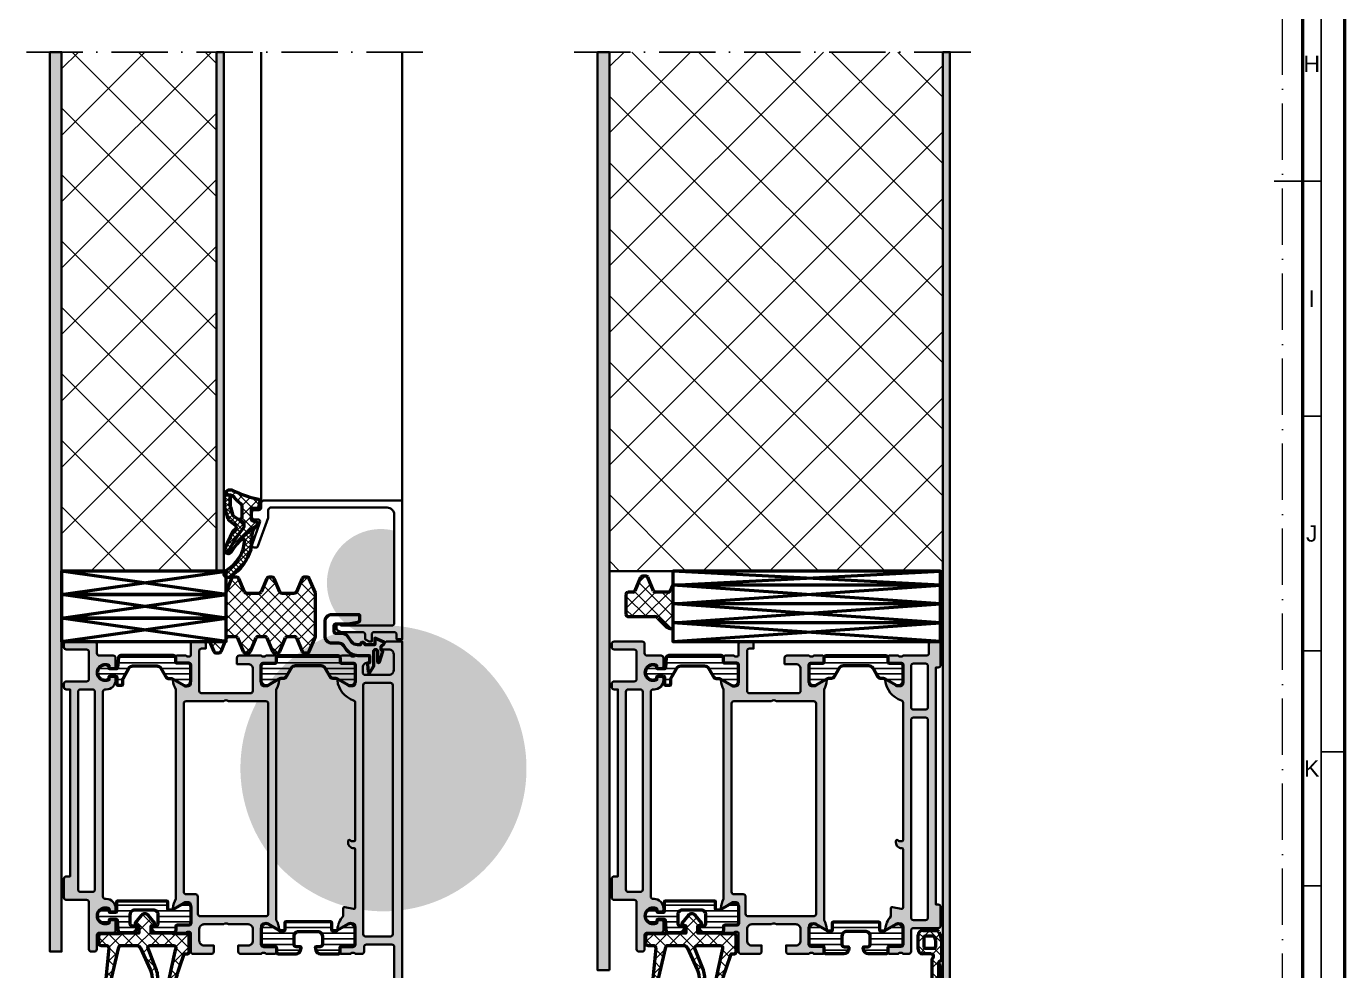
# Model space of a CAD drawing. Header units: millimetres. Extents: x -1229 to 0, y -242 to 851.
# Drawn here: x -280.6 to 0, y 252.4 to 453.5 of the extents above; entities that cross this region are included whole.
import ezdxf
from ezdxf.enums import TextEntityAlignment as Align

# ---------------------------------------------------------------- set-up
doc = ezdxf.new("R2010")
doc.units = ezdxf.units.MM
doc.linetypes.add('ACAD_ISO10W100', pattern=[18, 12, -3, 0, -3])
for name, color, linetype, lineweight in [('S03_AL_Contorno', 255, 'Continuous', 35), ('S04_AL_Trattaggio', 253, 'Continuous', 25), ('S05_EPDM_Contorno', 31, 'Continuous', 50), ('S06_EPDM_Tratteggio', 43, 'Continuous', 25), ('S07_Listello_Contorno', 91, 'Continuous', 50), ('S08_Listello_Tratteggio', 103, 'Continuous', 25), ('S13_Accessori_Contorno', 32, 'Continuous', 50), ('S18_Linea di mezzeria', 10, 'ACAD_ISO10W100', 25), ('S26_Blocchi', 7, 'Continuous', 25)]:
    doc.layers.add(name, color=color, linetype=linetype, lineweight=lineweight)
doc.layers.add('S22_Punto di inserimento', color=91, linetype='Continuous', lineweight=50, plot=False)
doc.styles.get("Standard").update_dxf_attribs({"font": 'arial.ttf'})
pattern_1 = [(90, (0, 0), (-1.2, 7e-17), [])]

# ---------------------------------------------------------------- blocks, each defined once
blk = doc.blocks.new('483320_s')
at = {"layer": 'S04_AL_Trattaggio'}
h = blk.add_hatch(color=256, dxfattribs=at)
h.dxf.hatch_style = 1
h.paths.add_polyline_path([(3.9, -1.7, 0.414214), (3.4, -2.2, 10.812294), (2, -13.28), (2, -8.4, 0.414214), (1.5, -7.9, 0.977617), (23.59, -1.7)])
at = {"layer": 'S03_AL_Contorno'}
blk.add_lwpolyline([(3.9, -1.7, 0.414214), (3.4, -2.2), (3.4, -13), (3.5, -13, -0.414214), (3.7, -13.2), (3.7, -13.5, -0.414214), (3.2, -14), (2.82, -14, -0.282029), (2.37, -13.73), (2.05, -13.11, -0.118358), (2, -12.88), (2, -8.4, 0.414214), (1.5, -7.9), (0.58, -7.9, -0.282029), (0.4, -7.79), (0.02, -7.04, -0.118358), (0, -6.95), (0, -6.5), (1.5, -6.5, 0.414214), (2, -6), (2, -1.7, 0.414214), (1.5, -1.2), (0.5, -1.2), (0.5, 0), (30, 0), (30, -29.5, -0.414214), (29.5, -30), (28.5, -30, 0.414214), (28, -30.5), (28, -31.5, -0.414214), (27.5, -32), (26.5, -32, -0.414214), (26, -31.5), (26, -30.74, 0.520567), (25.33, -30.27), (20.67, -31.97, -0.520567), (20, -31.5), (20, -31.18, -0.315299), (20.33, -30.71), (26.32, -28.53, -0.087489), (26.49, -28.5), (28, -28.5, 0.414214), (28.5, -28), (28.5, -3.2, 0.414214), (27, -1.7)], format="xyb", close=True, dxfattribs=at)
blk = doc.blocks.new('483030_s')
at = {"layer": 'S04_AL_Trattaggio'}
h = blk.add_hatch(color=256, dxfattribs=at)
h.dxf.hatch_style = 1
h.paths.add_polyline_path([(-50, 1.3), (-10.2, 1.3), (-10.2, 0.5, 0.414214), (-9.7, 0), (-9, 0, 0.414214), (-8.5, 0.5), (-8.5, 4.8, -0.414214), (-8, 5.3), (-2.2, 5.3, -0.414214), (-1.7, 4.8), (-1.7, 0.5, 0.414214), (-1.2, 0), (-0.5, 0, 0.414214), (0, 0.5), (0, 6.5, 0.414214), (-0.5, 7), (-2.5, 7, -0.414214), (-3, 7.5), (-3, 10.5, 0.414214), (-3.5, 11), (-5.41, 11, 0.388879), (-5.61, 10.82), (-5.68, 10.03, 0.440011), (-5.38, 9.7), (-5.04, 9.7, -1.732051), (-8.16, 9.7), (-7.82, 9.7, 0.440011), (-7.53, 10.03), (-7.59, 10.82, 0.388879), (-7.79, 11), (-8.2, 11, 0.414214), (-10.2, 9), (-10.2, 8.8, -0.414214), (-10.7, 8.3), (-54.3, 8.3, -0.414214), (-54.8, 8.8), (-54.8, 9, 0.414214), (-56.8, 11), (-57.21, 11, 0.388879), (-57.41, 10.82), (-57.47, 10.03, 0.440011), (-57.18, 9.7), (-56.84, 9.7, -1.732051), (-59.96, 9.7), (-59.62, 9.7, 0.440011), (-59.33, 10.03), (-59.39, 10.82, 0.388879), (-59.59, 11), (-61.5, 11, 0.414214), (-62, 10.5), (-62, 7.5, -0.414214), (-62.5, 7), (-65.5, 7, 0.414214), (-66, 6.5), (-66, 5.8, 0.414214), (-65.5, 5.3), (-55.5, 5.3, -0.414214), (-55, 4.8), (-55, 0.5, 0.414214), (-54.5, 0), (-50.5, 0, 0.414214), (-50, 0.5)])
h.paths.add_polyline_path([(-52.8, 3, -0.414214), (-53.3, 3.5), (-53.3, 6.1, -0.414214), (-52.8, 6.6), (-10.7, 6.6, -0.414214), (-10.2, 6.1), (-10.2, 3.5, -0.414214), (-10.7, 3)], flags=16)
at = {"layer": 'S03_AL_Contorno'}
for points in [[(-5.04, 9.7), (-5.38, 9.7, -0.440011), (-5.68, 10.03), (-5.61, 10.82, -0.388879), (-5.41, 11), (-3.5, 11, -0.414214), (-3, 10.5), (-3, 7.5, 0.414214), (-2.5, 7), (-0.5, 7, -0.414214), (0, 6.5), (0, 0.5, -0.414214), (-0.5, 0), (-1.2, 0, -0.414214), (-1.7, 0.5), (-1.7, 4.8, 0.414214), (-2.2, 5.3), (-8, 5.3, 0.414214), (-8.5, 4.8), (-8.5, 0.5, -0.414214), (-9, 0), (-9.7, 0, -0.414214), (-10.2, 0.5), (-10.2, 1.3), (-50, 1.3), (-50, 0.5, -0.414214), (-50.5, 0), (-54.5, 0, -0.414214), (-55, 0.5), (-55, 4.8, 0.414214), (-55.5, 5.3), (-65.5, 5.3, -0.414214), (-66, 5.8), (-66, 6.5, -0.414214), (-65.5, 7), (-62.5, 7, 0.414214), (-62, 7.5), (-62, 10.5, -0.414214), (-61.5, 11), (-59.59, 11, -0.388879), (-59.39, 10.82), (-59.33, 10.03, -0.440011), (-59.62, 9.7), (-59.96, 9.7, 1.732051), (-56.84, 9.7), (-57.18, 9.7, -0.440011), (-57.47, 10.03), (-57.41, 10.82, -0.388879), (-57.21, 11), (-56.8, 11, -0.414214), (-54.8, 9), (-54.8, 8.8, 0.414214), (-54.3, 8.3), (-10.7, 8.3, 0.414214), (-10.2, 8.8), (-10.2, 9, -0.414214), (-8.2, 11), (-7.79, 11, -0.388879), (-7.59, 10.82), (-7.53, 10.03, -0.440011), (-7.82, 9.7), (-8.16, 9.7, 1.732051)], [(-10.7, 3, 0.414214), (-10.2, 3.5), (-10.2, 6.1, 0.414214), (-10.7, 6.6), (-52.8, 6.6, 0.414214), (-53.3, 6.1), (-53.3, 3.5, 0.414214), (-52.8, 3)]]:
    blk.add_lwpolyline(points, format="xyb", close=True, dxfattribs=at)
blk = doc.blocks.new('446260_s')
at = {"layer": 'S04_AL_Trattaggio'}
h = blk.add_hatch(color=256, dxfattribs=at)
h.dxf.hatch_style = 1
h.paths.add_polyline_path([(63.5, 7.5, -0.317837), (63.3, 7.78), (63.3, 8.22, -0.317837), (63.5, 8.5), (63.5, 10.4, 0.414214), (63.2, 10.7), (62.21, 10.7, 0.414214), (61.91, 10.4), (61.91, 7.7, -0.414214), (61.71, 7.5), (57.5, 7.5, -0.414214), (57, 8), (57, 8.7), (58.38, 11.09, 0.608778), (58.25, 11.3, 0.10304), (56.3, 10.7), (7.2, 10.7, 0.10304), (5.25, 11.3, 0.608778), (5.12, 11.09), (6.5, 8.7), (6.5, 8, -0.414214), (6, 7.5), (1.79, 7.5, -0.414214), (1.59, 7.7), (1.59, 10.4, 0.414214), (1.29, 10.7), (0.3, 10.7, 0.414214), (0, 10.4), (0, 8.5, -0.317837), (0.2, 8.22), (0.2, 7.78, -0.317837), (0, 7.5), (0, 3.1, 0.414214), (0.5, 2.6), (1.8, 2.6), (1.8, 4.7, -0.414214), (2.8, 5.7), (5.3, 5.7, -0.414214), (6.3, 4.7), (6.3, 0.5, -0.4), (6.3, -0.5), (6.3, -4.7, -0.414214), (5.3, -5.7), (2.8, -5.7, -0.414214), (1.8, -4.7), (1.8, -2.6), (0.5, -2.6, 0.414214), (0, -3.1), (0, -7, 0.414214), (0.5, -7.5), (4.5, -7.5, -0.317837), (4.7, -7.78), (4.7, -8.22, -0.317837), (4.5, -8.5), (4.5, -10.4, 0.414214), (4.8, -10.7), (5.79, -10.7, 0.414214), (6.09, -10.4), (6.09, -7.7, -0.414214), (6.29, -7.5), (10.5, -7.5, -0.414214), (11, -8), (11, -8.7), (9.62, -11.09, 0.608778), (9.75, -11.3, 0.10304), (11.7, -10.7), (56.3, -10.7, 0.10304), (58.25, -11.3, 0.608778), (58.38, -11.09), (57, -8.7), (57, -8, -0.414214), (57.5, -7.5), (61.71, -7.5, -0.414214), (61.91, -7.7), (61.91, -10.4, 0.414214), (62.21, -10.7), (63.2, -10.7, 0.414214), (63.5, -10.4), (63.5, -8.5, -0.317837), (63.3, -8.22), (63.3, -7.78, -0.317837), (63.5, -7.5), (66, -7.5, 0.414214), (66.5, -7), (66.5, -4.8, 0.414214), (66, -4.3), (65, -4.3), (65, -5.2, -0.414214), (64.5, -5.7), (56, -5.7, -0.414214), (55.5, -5.2), (55.5, 5.2, -0.414214), (56, 5.7), (60.7, 5.7, -0.414214), (61.7, 4.7), (61.7, 2.3), (63, 2.3, 0.414214), (63.5, 2.8)])
h.paths.add_polyline_path([(8, 8.5, -0.414214), (8.5, 9), (53.3, 9, -0.414214), (53.8, 8.5), (53.8, 0.5, -0.4), (53.8, -0.5), (53.8, -8.5, -0.414214), (53.3, -9), (13.2, -9, -0.414214), (12.7, -8.5), (12.7, -6.5, 0.414214), (12.2, -6), (8.5, -6, -0.414214), (8, -5.5)], flags=16)
at = {"layer": 'S03_AL_Contorno'}
for points in [[(11.7, -10.7, -0.10304), (9.75, -11.3, -0.608778), (9.62, -11.09), (11, -8.7), (11, -8, 0.414214), (10.5, -7.5), (6.29, -7.5, 0.414214), (6.09, -7.7), (6.09, -10.4, -0.414214), (5.79, -10.7), (4.8, -10.7, -0.414214), (4.5, -10.4), (4.5, -8.5, 0.317837), (4.7, -8.22), (4.7, -7.78, 0.317837), (4.5, -7.5), (0.5, -7.5, -0.414214), (0, -7), (0, -3.1, -0.414214), (0.5, -2.6), (1.8, -2.6), (1.8, -4.7, 0.414214), (2.8, -5.7), (5.3, -5.7, 0.414214), (6.3, -4.7), (6.3, -0.5, 0.4), (6.3, 0.5), (6.3, 4.7, 0.414214), (5.3, 5.7), (2.8, 5.7, 0.414214), (1.8, 4.7), (1.8, 2.6), (0.5, 2.6, -0.414214), (0, 3.1), (0, 7.5, 0.317837), (0.2, 7.78), (0.2, 8.22, 0.317837), (0, 8.5), (0, 10.4, -0.414214), (0.3, 10.7), (1.29, 10.7, -0.414214), (1.59, 10.4), (1.59, 7.7, 0.414214), (1.79, 7.5), (6, 7.5, 0.414214), (6.5, 8), (6.5, 8.7), (5.12, 11.09, -0.608778), (5.25, 11.3, -0.10304), (7.2, 10.7), (56.3, 10.7, -0.10304), (58.25, 11.3, -0.608778), (58.38, 11.09), (57, 8.7), (57, 8, 0.414214), (57.5, 7.5), (61.71, 7.5, 0.414214), (61.91, 7.7), (61.91, 10.4, -0.414214), (62.21, 10.7), (63.2, 10.7, -0.414214), (63.5, 10.4), (63.5, 8.5, 0.317837), (63.3, 8.22), (63.3, 7.78, 0.317837), (63.5, 7.5), (63.5, 2.8, -0.414214), (63, 2.3), (61.7, 2.3), (61.7, 4.7, 0.414214), (60.7, 5.7), (56, 5.7, 0.414214), (55.5, 5.2), (55.5, -5.2, 0.414214), (56, -5.7), (64.5, -5.7, 0.414214), (65, -5.2), (65, -4.3), (66, -4.3, -0.414214), (66.5, -4.8), (66.5, -7, -0.414214), (66, -7.5), (63.5, -7.5, 0.317837), (63.3, -7.78), (63.3, -8.22, 0.317837), (63.5, -8.5), (63.5, -10.4, -0.414214), (63.2, -10.7), (62.21, -10.7, -0.414214), (61.91, -10.4), (61.91, -7.7, 0.414214), (61.71, -7.5), (57.5, -7.5, 0.414214), (57, -8), (57, -8.7), (58.38, -11.09, -0.608778), (58.25, -11.3, -0.10304), (56.3, -10.7)], [(53.8, 8.5, 0.414214), (53.3, 9), (8.5, 9, 0.414214), (8, 8.5), (8, -5.5, 0.414214), (8.5, -6), (12.2, -6, -0.414214), (12.7, -6.5), (12.7, -8.5, 0.414214), (13.2, -9), (53.3, -9, 0.414214), (53.8, -8.5), (53.8, -0.5, 0.4), (53.8, 0.5)]]:
    blk.add_lwpolyline(points, format="xyb", close=True, dxfattribs=at)
blk = doc.blocks.new('446250_s')
at = {"layer": 'S04_AL_Trattaggio'}
h = blk.add_hatch(color=256, dxfattribs=at)
h.dxf.hatch_style = 1
h.paths.add_polyline_path([(0, 0), (-86.5, 0, 0.414214), (-87, -0.5), (-87, -3.5, 0.414214), (-86.5, -4), (-85.2, -4, 0.414214), (-84.7, -3.5), (-84.7, -3), (-85.7, -3), (-85.7, -2.5, -0.414214), (-84.7, -1.5), (-80.7, -1.5, -0.414214), (-79.7, -2.5), (-79.7, -3), (-80.7, -3), (-80.7, -3.5, 0.414214), (-80.2, -4), (-78.1, -4, 0.414214), (-77.6, -3.5), (-77.6, -3.2), (-78.4, -3.2), (-78.4, -2.2, -0.414214), (-77.9, -1.7), (-65, -1.7, -0.414214), (-64.5, -2.2), (-64.5, -7.6, -0.414214), (-65, -8.1), (-66, -8.1, 0.414214), (-66.5, -8.6), (-66.5, -10, -0.317837), (-66.3, -10.28), (-66.3, -10.72, -0.317837), (-66.5, -11), (-66.5, -12.9, 0.414214), (-66.2, -13.2), (-65.21, -13.2, 0.414214), (-64.91, -12.9), (-64.91, -10.2, -0.414214), (-64.71, -10), (-60.5, -10, -0.414214), (-60, -10.5), (-60, -11.2), (-61.38, -13.59, 0.613645), (-61.25, -13.8, 0.153399), (-58.5, -12.6), (-56.86, -12.6, 0.471631), (-56.56, -12.24), (-56.93, -10.36, -0.471631), (-56.64, -10), (-44.2, -10, -0.414214), (-44, -10.2), (-44, -10.3, 0.414214), (-42.8, -11.5), (-42.45, -11.5, 0.464531), (-42.25, -11.27, 0.243151), (-42.31, -11.09), (-42.44, -10.96, -0.198912), (-42.5, -10.82), (-42.5, -10.2, -0.414214), (-42.3, -10), (-13, -10, -0.326134), (-12.52, -10.35, 0.299201), (-8.25, -13.8, 0.610538), (-8.12, -13.59), (-9.5, -11.2), (-9.5, -10.5, -0.414214), (-9, -10), (-4.79, -10, -0.414214), (-4.59, -10.2), (-4.59, -12.9, 0.414214), (-4.29, -13.2), (-3.3, -13.2, 0.414214), (-3, -12.9), (-3, -11, -0.317837), (-3.2, -10.72), (-3.2, -10.28, -0.317837), (-3, -10), (-3, -7.5, 0.414214), (-3.5, -7), (-4.5, -7), (-4.5, -7.4, -0.414214), (-5.5, -8.4), (-6.6, -8.4, -0.414214), (-7.1, -7.9), (-7.1, -2.8, -0.414214), (-6.1, -1.8), (-2.7, -1.8, -0.414214), (-1.7, -2.8), (-1.7, -4.5), (-1.1, -4.5), (0, -3.4)])
h.paths.add_polyline_path([(-62.3, -2), (-9.3, -2, -0.414214), (-8.8, -2.5), (-8.8, -7.8, -0.414214), (-9.3, -8.3), (-62.3, -8.3, -0.414214), (-62.8, -7.8), (-62.8, -2.5, -0.414214)], flags=16)
at = {"layer": 'S03_AL_Contorno'}
for points in [[(-80.2, -4, -0.414214), (-80.7, -3.5), (-80.7, -3), (-79.7, -3), (-79.7, -2.5, 0.414214), (-80.7, -1.5), (-84.7, -1.5, 0.414214), (-85.7, -2.5), (-85.7, -3), (-84.7, -3), (-84.7, -3.5, -0.414214), (-85.2, -4), (-86.5, -4, -0.414214), (-87, -3.5), (-87, -0.5, -0.414214), (-86.5, 0), (0, 0), (0, -3.4), (-1.1, -4.5), (-1.7, -4.5), (-1.7, -2.8, 0.414214), (-2.7, -1.8), (-6.1, -1.8, 0.414214), (-7.1, -2.8), (-7.1, -7.9, 0.414214), (-6.6, -8.4), (-5.5, -8.4, 0.414214), (-4.5, -7.4), (-4.5, -7), (-3.5, -7, -0.414214), (-3, -7.5), (-3, -10, 0.317837), (-3.2, -10.28), (-3.2, -10.72, 0.317837), (-3, -11), (-3, -12.9, -0.414214), (-3.3, -13.2), (-4.29, -13.2, -0.414214), (-4.59, -12.9), (-4.59, -10.2, 0.414214), (-4.79, -10), (-9, -10, 0.414214), (-9.5, -10.5), (-9.5, -11.2), (-8.12, -13.59, -0.610538), (-8.25, -13.8, -0.299201), (-12.52, -10.35, 0.326134), (-13, -10), (-42.3, -10, 0.414214), (-42.5, -10.2), (-42.5, -10.82, 0.198912), (-42.44, -10.96), (-42.31, -11.09, -0.198912), (-42.25, -11.23), (-42.25, -11.3, -0.414214), (-42.45, -11.5), (-42.8, -11.5, -0.414214), (-44, -10.3), (-44, -10.2, 0.414214), (-44.2, -10), (-56.64, -10, 0.471631), (-56.93, -10.36), (-56.56, -12.24, -0.471631), (-56.86, -12.6), (-58.5, -12.6, -0.153399), (-61.25, -13.8, -0.613645), (-61.38, -13.59), (-60, -11.2), (-60, -10.5, 0.414214), (-60.5, -10), (-64.71, -10, 0.414214), (-64.91, -10.2), (-64.91, -12.9, -0.414214), (-65.21, -13.2), (-66.2, -13.2, -0.414214), (-66.5, -12.9), (-66.5, -11, 0.317837), (-66.3, -10.72), (-66.3, -10.28, 0.317837), (-66.5, -10), (-66.5, -8.6, -0.414214), (-66, -8.1), (-65, -8.1, 0.414214), (-64.5, -7.6), (-64.5, -2.2, 0.414214), (-65, -1.7), (-77.9, -1.7, 0.414214), (-78.4, -2.2), (-78.4, -3.2), (-77.6, -3.2), (-77.6, -3.5, -0.414214), (-78.1, -4)], [(-62.8, -7.8, 0.414214), (-62.3, -8.3), (-9.3, -8.3, 0.414214), (-8.8, -7.8), (-8.8, -2.5, 0.414214), (-9.3, -2), (-62.3, -2, 0.414214), (-62.8, -2.5)]]:
    blk.add_lwpolyline(points, format="xyb", close=True, dxfattribs=at)
blk = doc.blocks.new('278121_s')
at = {"layer": 'S08_Listello_Tratteggio'}
h = blk.add_hatch(dxfattribs=at)
h.set_pattern_fill('LINIE', color=256, scale=1.2, angle=90)
h.set_pattern_definition([(90, (-1e-06, -10), (-1.2, 7e-17), [])])
h.paths.add_polyline_path([(5.44, -0.01), (2.1, -0.01, 0.414214), (1.6, -0.51), (1.6, -2.91, -0.414214), (1.3, -3.21), (0.5, -3.21, 0.414214), (0, -3.71), (0, -16.29, 0.414214), (0.5, -16.79), (1.3, -16.79, -0.414214), (1.6, -17.09), (1.6, -19.49, 0.414214), (2.1, -19.99), (5.44, -19.99, 0.57735), (6.31, -18.49), (4.97, -16.16, -0.131652), (4.9, -15.91), (4.9, -15.47, 0.267949), (4.4, -14.6), (2.7, -13.62, -0.267949), (2.2, -12.75), (2.2, -7.25, -0.267949), (2.7, -6.38), (4.4, -5.4, 0.267949), (4.9, -4.53), (4.9, -4.09, -0.131652), (4.97, -3.84), (6.31, -1.51, 0.57735)])
at = {"layer": 'S07_Listello_Contorno'}
blk.add_lwpolyline([(1.3, -16.79), (0.5, -16.79, -0.414214), (0, -16.29), (0, -3.71, -0.414214), (0.5, -3.21), (1.3, -3.21, 0.414214), (1.6, -2.91), (1.6, -0.51, -0.414214), (2.1, -0.01), (5.44, -0.01, -0.57735), (6.31, -1.51), (4.97, -3.84, 0.131652), (4.9, -4.09), (4.9, -4.53, -0.267949), (4.4, -5.4), (2.7, -6.38, 0.267949), (2.2, -7.25), (2.2, -12.75, 0.267949), (2.7, -13.62), (4.4, -14.6, -0.267949), (4.9, -15.47), (4.9, -15.91, 0.131652), (4.97, -16.16), (6.31, -18.49, -0.57735), (5.44, -19.99), (2.1, -19.99, -0.414214), (1.6, -19.49), (1.6, -17.09, 0.414214)], format="xyb", close=True, dxfattribs=at)
blk = doc.blocks.new('278123_s')
at = {"layer": 'S08_Listello_Tratteggio'}
h = blk.add_hatch(dxfattribs=at)
h.set_pattern_fill('LINIE', color=256, scale=1.2, angle=90)
h.set_pattern_definition(pattern_1)
h.paths.add_polyline_path([(5.44, -0.01), (2.1, -0.01, 0.414214), (1.6, -0.51), (1.6, -2.91, -0.414214), (1.3, -3.21), (0.5, -3.21, 0.414214), (0, -3.71), (0, -7.41, 0.339454), (0.74, -8.37), (1.19, -8.49, 0.493145), (1.5, -8.25), (1.5, -7.5, -0.414214), (2, -7), (3.8, -7, -0.414214), (4.8, -8), (4.8, -12, -0.414214), (3.8, -13), (2, -13, -0.414214), (1.5, -12.5), (1.5, -11.75, 0.493145), (1.19, -11.51), (0.74, -11.63, 0.339454), (0, -12.59), (0, -16.29, 0.414214), (0.5, -16.79), (1.3, -16.79, -0.414214), (1.6, -17.09), (1.6, -19.49, 0.414214), (2.1, -19.99), (5.44, -19.99, 0.57735), (6.31, -18.49), (4.97, -16.16, -0.131652), (4.9, -15.91), (4.9, -15.2, -0.414214), (5.1, -15), (6.6, -15, 0.414214), (6.8, -14.8), (6.8, -5.2, 0.414214), (6.6, -5), (5.1, -5, -0.414214), (4.9, -4.8), (4.9, -4.09, -0.131652), (4.97, -3.84), (6.31, -1.51, 0.57735)])
at = {"layer": 'S07_Listello_Contorno'}
blk.add_lwpolyline([(3.8, -13, 0.414214), (4.8, -12), (4.8, -8, 0.414214), (3.8, -7), (2, -7, 0.414214), (1.5, -7.5), (1.5, -8.25, -0.493145), (1.19, -8.49), (0.74, -8.37, -0.339454), (0, -7.41), (0, -3.71, -0.414214), (0.5, -3.21), (1.3, -3.21, 0.414214), (1.6, -2.91), (1.6, -0.51, -0.414214), (2.1, -0.01), (5.44, -0.01, -0.57735), (6.31, -1.51), (4.97, -3.84, 0.131652), (4.9, -4.09), (4.9, -4.8, 0.414214), (5.1, -5), (6.6, -5, -0.414214), (6.8, -5.2), (6.8, -14.8, -0.414214), (6.6, -15), (5.1, -15, 0.414214), (4.9, -15.2), (4.9, -15.91, 0.131652), (4.97, -16.16), (6.31, -18.49, -0.57735), (5.44, -19.99), (2.1, -19.99, -0.414214), (1.6, -19.49), (1.6, -17.09, 0.414214), (1.3, -16.79), (0.5, -16.79, -0.414214), (0, -16.29), (0, -12.59, -0.339454), (0.74, -11.63), (1.19, -11.51, -0.493145), (1.5, -11.75), (1.5, -12.5, 0.414214), (2, -13)], format="xyb", close=True, dxfattribs=at)
blk = doc.blocks.new('278127_s')
at = {"layer": 'S08_Listello_Tratteggio'}
h = blk.add_hatch(dxfattribs=at)
h.set_pattern_fill('LINIE', color=256, scale=1.2, angle=90)
h.set_pattern_definition(pattern_1)
h.paths.add_polyline_path([(4.9, 4.75, -0.414214), (5.1, 4.95), (6.6, 4.95, 0.414214), (6.8, 5.15), (6.8, 15.55, 0.414214), (6.6, 15.75), (4.6, 15.75, -0.414214), (4.4, 15.95), (4.4, 17.2, -0.414214), (4.6, 17.4), (4.96, 17.4, 1.807195), (2.24, 17.4), (2.6, 17.4, -0.414214), (2.8, 17.2), (2.8, 15.78, -0.388879), (2.62, 15.58), (0.18, 15.37, 0.388879), (0, 15.17), (0, 12.54, 0.339454), (0.74, 11.58), (1.19, 11.46, 0.493145), (1.5, 11.7), (1.5, 12.45, -0.414214), (2, 12.95), (3.8, 12.95, -0.414214), (4.8, 11.95), (4.8, 7.95, -0.414214), (3.8, 6.95), (2, 6.95, -0.414214), (1.5, 7.45), (1.5, 8.2, 0.493145), (1.19, 8.44), (0.74, 8.32, 0.339454), (0, 7.36), (0, 3.71, 0.414214), (0.5, 3.21), (1.3, 3.21, -0.414214), (1.6, 2.91), (1.6, 0.51, 0.414214), (2.1, 0.01), (5.44, 0.01, 0.57735), (6.31, 1.51), (4.97, 3.84, -0.131652), (4.9, 4.09)])
at = {"layer": 'S07_Listello_Contorno'}
blk.add_lwpolyline([(0, 7.36, -0.339454), (0.74, 8.32), (1.19, 8.44, -0.493145), (1.5, 8.2), (1.5, 7.45, 0.414214), (2, 6.95), (3.8, 6.95, 0.414214), (4.8, 7.95), (4.8, 11.95, 0.414214), (3.8, 12.95), (2, 12.95, 0.414214), (1.5, 12.45), (1.5, 11.7, -0.493145), (1.19, 11.46), (0.74, 11.58, -0.339454), (0, 12.54), (0, 15.17, -0.388879), (0.18, 15.37), (2.62, 15.58, 0.388879), (2.8, 15.78), (2.8, 17.2, 0.414214), (2.6, 17.4), (2.24, 17.4, -1.807195), (4.96, 17.4), (4.6, 17.4, 0.414214), (4.4, 17.2), (4.4, 15.95, 0.414214), (4.6, 15.75), (6.6, 15.75, -0.414214), (6.8, 15.55), (6.8, 5.15, -0.414214), (6.6, 4.95), (5.1, 4.95, 0.414214), (4.9, 4.75), (4.9, 4.09, 0.131652), (4.97, 3.84), (6.31, 1.51, -0.57735), (5.44, 0.01), (2.1, 0.01, -0.414214), (1.6, 0.51), (1.6, 2.91, 0.414214), (1.3, 3.21), (0.5, 3.21, -0.414214), (0, 3.71)], format="xyb", close=True, dxfattribs=at)
blk = doc.blocks.new('278125_s')
at = {"layer": 'S08_Listello_Tratteggio'}
h = blk.add_hatch(dxfattribs=at)
h.set_pattern_fill('LINIE', color=256, scale=1.2, angle=90)
h.set_pattern_definition([(90, (-1e-13, 15.95), (-1.2, 7e-17), [])])
h.paths.add_polyline_path([(2.24, 17.4), (2.6, 17.4, -0.414214), (2.8, 17.2), (2.8, 15.78, -0.388879), (2.62, 15.58), (0.46, 15.39, 0.388879), (0, 14.9), (0, 3.71, 0.414214), (0.5, 3.21), (1.3, 3.21, -0.414214), (1.6, 2.91), (1.6, 0.51, 0.414214), (2.1, 0.01), (5.44, 0.01, 0.57735), (6.31, 1.51), (4.97, 3.84, -0.131652), (4.9, 4.09), (4.9, 4.53, 0.267949), (4.4, 5.4), (2.7, 6.38, -0.267949), (2.2, 7.25), (2.2, 12.31, -0.267949), (2.7, 13.18), (4.85, 14.42, -0.131652), (4.95, 14.45), (6.1, 14.45, 0.414214), (6.3, 14.65), (6.3, 15.55, 0.414214), (6.1, 15.75), (4.6, 15.75, -0.414214), (4.4, 15.95), (4.4, 17.2, -0.414214), (4.6, 17.4), (4.96, 17.4, 1.807392)])
at = {"layer": 'S07_Listello_Contorno'}
blk.add_lwpolyline([(4.4, 15.95, 0.414214), (4.6, 15.75), (6.1, 15.75, -0.414214), (6.3, 15.55), (6.3, 14.65, -0.414214), (6.1, 14.45), (4.95, 14.45, 0.131652), (4.85, 14.42), (2.7, 13.18, 0.267949), (2.2, 12.31), (2.2, 7.25, 0.267949), (2.7, 6.38), (4.4, 5.4, -0.267949), (4.9, 4.53), (4.9, 4.09, 0.131652), (4.97, 3.84), (6.31, 1.51, -0.57735), (5.44, 0.01), (2.1, 0.01, -0.414214), (1.6, 0.51), (1.6, 2.91, 0.414214), (1.3, 3.21), (0.5, 3.21, -0.414214), (0, 3.71), (0, 14.9, -0.388879), (0.46, 15.39), (2.62, 15.58, 0.388879), (2.8, 15.78), (2.8, 17.2, 0.414214), (2.6, 17.4), (2.24, 17.4, -1.807392), (4.96, 17.4), (4.6, 17.4, 0.414214), (4.4, 17.2)], format="xyb", close=True, dxfattribs=at)
blk = doc.blocks.new('481060_s')
for name, p in [('446250_s', (0, 72)), ('278123_s', (-66.5, 62)), ('446260_s', (-66.5, 34.5)), ('483030_s', (0, 0))]:
    blk.add_blockref(name, p)
at = {"extrusion": (-7.15573e-18, -3.98986e-17, -1)}
blk.add_blockref('278121_s', (3, 62), dxfattribs=at)
at = {"extrusion": (0, 0, -1), "rotation": 180.0000000000001}
blk.add_blockref('278127_s', (62, 27), dxfattribs=at)
at = {"rotation": 180}
blk.add_blockref('278125_s', (-3, 27), dxfattribs=at)
blk = doc.blocks.new('278134_s')
at = {"layer": 'S06_EPDM_Tratteggio'}
h = blk.add_hatch(dxfattribs=at)
h.set_pattern_fill('NETZ', color=256, scale=2, angle=45)
h.set_pattern_definition([(45, (0, 0), (-1.41421, 1.41421), []), (135, (0, 0), (-1.41421, -1.41421), [])])
h.paths.add_polyline_path([(9.45, -5.5, 0.414214), (8.95, -5), (6.05, -5), (6.05, -4.9), (1.3, -4.9), (1.3, -3.3), (1.89, -3.14, 0.548619), (2.04, -2.66), (0.77, -1.14, 0.466308), (-0.77, -1.14), (-2.04, -2.66, 0.548619), (-1.89, -3.14), (-1.3, -3.3), (-1.3, -4.9), (-5.45, -4.9), (-5.45, -5), (-9.35, -5, 0.414214), (-9.85, -5.5), (-9.85, -7, 0.414214), (-9.35, -7.5), (-8.2, -7.5, -0.440861), (-7.7, -8.04), (-8.36, -15.3, 0.414214), (-7.9, -15.84, 0.413872), (-7.31, -15.47), (-5.54, -7.89, -0.348674), (-5.05, -7.5), (-1.84, -7.5, -0.293842), (-0.93, -8.09), (1.13, -12.61, -0.125539), (1.57, -15.05, 0.168304), (2.75, -19.47, 0.235773), (4.08, -20.22, 0.356101), (5.3, -19.32, -0.021832), (8.35, -9.3), (8.95, -9.3, 0.414214), (9.45, -8.8)])
h.paths.add_polyline_path([(6.55, -8.12, 0.021594), (4.42, -18.7, -0.676397), (3.79, -18.85, -0.171196), (2.77, -15.13, 0.112381), (2.35, -12.41), (0.67, -8.18, -0.529492), (1.14, -7.5), (6.06, -7.5, -0.486854)], flags=16)
at = {"layer": 'S05_EPDM_Contorno'}
for points in [[(-9.85, -7, 0.414214), (-9.35, -7.5), (-8.2, -7.5, -0.440861), (-7.7, -8.04), (-8.36, -15.3, 0.414214), (-7.9, -15.84), (-7.84, -15.85, 0.374147), (-7.31, -15.47), (-5.54, -7.89, -0.348674), (-5.05, -7.5), (-1.84, -7.5, -0.293842), (-0.93, -8.09), (1.13, -12.61, -0.125539), (1.57, -15.05, 0.168304), (2.75, -19.47, 0.235773), (4.08, -20.22, 0.356101), (5.3, -19.32, -0.021832), (8.35, -9.3), (8.95, -9.3, 0.414214), (9.45, -8.8), (9.45, -5.5, 0.414214), (8.95, -5), (6.05, -5), (6.05, -4.9), (1.3, -4.9), (1.3, -3.3), (1.89, -3.14, 0.548619), (2.04, -2.66), (0.77, -1.14, 0.466308), (-0.77, -1.14), (-2.04, -2.66, 0.548619), (-1.89, -3.14), (-1.3, -3.3), (-1.3, -4.9), (-5.45, -4.9), (-5.45, -5), (-9.35, -5, 0.414214), (-9.85, -5.5)], [(2.77, -15.13, 0.112381), (2.35, -12.41), (0.67, -8.18, -0.529492), (1.14, -7.5), (6.06, -7.5, -0.486854), (6.55, -8.12, 0.021594), (4.42, -18.7, -0.676397), (3.79, -18.85, -0.171196)]]:
    blk.add_lwpolyline(points, format="xyb", close=True, dxfattribs=at)
blk = doc.blocks.new('278238_s')
at = {"layer": 'S13_Accessori_Contorno'}
blk.add_lwpolyline([(-6.5, -7.26, -0.721986), (-6.58, -6.89), (-5.32, -6.12, -0.136916), (-5.06, -6.05), (-2.1, -6.05, 1), (-2.1, -5.25), (-4.3, -5.25, -0.847278), (-4.36, -4.86), (-2.33, -4.16, -0.389317), (-1.83, -4.38, 0.297081), (-1.65, -4.5), (-1, -4.5), (-0.46, -3.88, -0.54713), (-0.12, -3.94), (0.7, -5.8), (-0.5, -5.8, 0.414214), (-0.7, -6), (-0.7, -7.9, -1), (-0.7, -8.9), (-0.7, -9.54, 0.244698), (-0.06, -10.77), (1.06, -11.55, -0.244698), (1.7, -12.78), (1.7, -14, 0.414214), (2.2, -14.5), (3.3, -14.5, 0.414214), (3.8, -14), (3.8, -11.5), (4.13, -9.42, -0.368472), (4.63, -9), (5.5, -9, -0.414214), (5.7, -9.2), (5.7, -15, -0.414214), (4.2, -16.5), (1.2, -16.5, -0.414214), (-0.3, -15), (-0.3, -13.51, 0.244698), (-0.83, -12.48), (-1.67, -11.9, -0.244698), (-2.95, -9.44), (-2.95, -7.15, 0.414214), (-3.15, -6.95), (-4.42, -6.95, 0.414214), (-4.62, -7.15), (-4.62, -7.22, -0.442617), (-4.84, -7.42)], format="xyb", close=True, dxfattribs=at)
blk = doc.blocks.new('483150_s')
at = {"layer": 'S04_AL_Trattaggio'}
h = blk.add_hatch(color=256, dxfattribs=at)
h.dxf.hatch_style = 1
h.paths.add_polyline_path([(10, 8), (6, 8, 0.414214), (5.5, 7.5), (5.5, 2.2, -0.414214), (5, 1.7), (0.5, 1.7, 0.414214), (0, 1.2), (0, 0, -0.317837), (0.2, -0.28), (0.2, -0.72, -0.317837), (0, -1), (0, -2.9, 0.414214), (0.3, -3.2), (1.29, -3.2, 0.414214), (1.59, -2.9), (1.59, -0.2, -0.414214), (1.79, 0), (6, 0, -0.414214), (6.5, -0.5), (6.5, -1.2), (5.12, -3.59, 0.613645), (5.25, -3.8, 0.153399), (8, -2.6), (9.64, -2.6, 0.471631), (9.94, -2.24), (9.57, -0.36, -0.471631), (9.86, 0), (22.3, 0, -0.414214), (22.5, -0.2), (22.5, -0.3, 0.414214), (23.7, -1.5), (24.05, -1.5, 0.414214), (24.25, -1.3, 0.29426), (24.19, -1.09), (24.06, -0.96, -0.198912), (24, -0.82), (24, -0.2, -0.414214), (24.2, 0), (53.5, 0, -0.326134), (53.98, -0.35, 0.299201), (58.25, -3.8, 0.610538), (58.38, -3.59), (57, -1.2), (57, -0.5, -0.414214), (57.5, 0), (61.71, 0, -0.414214), (61.91, -0.2), (61.91, -2.9, 0.414214), (62.21, -3.2), (63.2, -3.2, 0.414214), (63.5, -2.9), (63.5, -1, -0.317837), (63.3, -0.72), (63.3, -0.28, -0.317837), (63.5, 0), (63.5, 5, -0.414214), (64, 5.5), (66, 5.5, 0.414214), (66.5, 6), (66.5, 7.5, 0.414214), (66, 8), (61.5, 8, 0.414214), (61, 7.5), (61, 7), (10.5, 7), (10.5, 7.5, 0.414214)])
h.paths.add_polyline_path([(49.8, 5.3, -0.414214), (50.3, 4.8), (50.3, 2.2, -0.414214), (49.8, 1.7), (7.7, 1.7, -0.414214), (7.2, 2.2), (7.2, 4.8, -0.414214), (7.7, 5.3)], flags=16)
h.paths.add_polyline_path([(52, 4.8, -0.414214), (52.5, 5.3), (61.3, 5.3, -0.414214), (61.8, 4.8), (61.8, 2.2, -0.414214), (61.3, 1.7), (52.5, 1.7, -0.414214), (52, 2.2)], flags=16)
at = {"layer": 'S03_AL_Contorno'}
for points in [[(24.19, -1.09, -0.198912), (24.25, -1.23), (24.25, -1.3, -0.414214), (24.05, -1.5), (23.7, -1.5, -0.414214), (22.5, -0.3), (22.5, -0.2, 0.414214), (22.3, 0), (9.86, 0, 0.471631), (9.57, -0.36), (9.94, -2.24, -0.471631), (9.64, -2.6), (8, -2.6, -0.153399), (5.25, -3.8, -0.613645), (5.12, -3.59), (6.5, -1.2), (6.5, -0.5, 0.414214), (6, 0), (1.79, 0, 0.414214), (1.59, -0.2), (1.59, -2.9, -0.414214), (1.29, -3.2), (0.3, -3.2, -0.414214), (0, -2.9), (0, -1, 0.317837), (0.2, -0.72), (0.2, -0.28, 0.317837), (0, 0), (0, 1.2, -0.414214), (0.5, 1.7), (5, 1.7, 0.414214), (5.5, 2.2), (5.5, 7.5, -0.414214), (6, 8), (10, 8, -0.414214), (10.5, 7.5), (10.5, 7), (61, 7), (61, 7.5, -0.414214), (61.5, 8), (66, 8, -0.414214), (66.5, 7.5), (66.5, 6, -0.414214), (66, 5.5), (64, 5.5, 0.414214), (63.5, 5), (63.5, 0, 0.317837), (63.3, -0.28), (63.3, -0.72, 0.317837), (63.5, -1), (63.5, -2.9, -0.414214), (63.2, -3.2), (62.21, -3.2, -0.414214), (61.91, -2.9), (61.91, -0.2, 0.414214), (61.71, 0), (57.5, 0, 0.414214), (57, -0.5), (57, -1.2), (58.38, -3.59, -0.610538), (58.25, -3.8, -0.299201), (53.98, -0.35, 0.326134), (53.5, 0), (24.2, 0, 0.414214), (24, -0.2), (24, -0.82, 0.198912), (24.06, -0.96)], [(7.2, 2.2, 0.414214), (7.7, 1.7), (49.8, 1.7, 0.414214), (50.3, 2.2), (50.3, 4.8, 0.414214), (49.8, 5.3), (7.7, 5.3, 0.414214), (7.2, 4.8)], [(52.5, 5.3, 0.414214), (52, 4.8), (52, 2.2, 0.414214), (52.5, 1.7), (61.3, 1.7, 0.414214), (61.8, 2.2), (61.8, 4.8, 0.414214), (61.3, 5.3)]]:
    blk.add_lwpolyline(points, format="xyb", close=True, dxfattribs=at)
blk = doc.blocks.new('481100_s')
for name, p in [('483150_s', (-66.5, 62)), ('446260_s', (-66.5, 34.5)), ('483030_s', (0, 0))]:
    blk.add_blockref(name, p)
at = {"extrusion": (0, 0, -1), "rotation": 180}
blk.add_blockref('278123_s', (66.5, 42), dxfattribs=at)
at = {"extrusion": (1.20371e-35, -1.97215e-31, -1)}
blk.add_blockref('278121_s', (3, 62), dxfattribs=at)
at = {"extrusion": (1.2537e-32, 0, -1), "rotation": 179.9999999999999}
blk.add_blockref('278127_s', (62, 27), dxfattribs=at)
at = {"rotation": 180}
blk.add_blockref('278125_s', (-3, 27), dxfattribs=at)
blk = doc.blocks.new('278231_s_5')
at = {"layer": 'S05_EPDM_Contorno'}
for p, q in [((0, 0.8), (0, 3.33)), ((1, 3.45), (1, 2.5)), ((20.5, 2.5), (20.5, 4.3)), ((21.5, 5.3), (24.5, 5.3)), ((21.7, 3.8), (21.7, 2)), ((24, 4.1), (22, 4.1)), ((24.3, 2.22), (24.3, 3.8)), ((25.5, 4.3), (25.5, 1.38)), ((1.74, 0.3), (0.5, 0.3)), ((2, 0.6), (2, 0.45)), ((2.12, 2.3), (19.38, 2.3)), ((18.7, 0.9), (2.3, 0.9)), ((19, 0.45), (19, 0.6)), ((23.41, 0.3), (19.26, 0.3)), ((22.2, 1.5), (23.2, 1.5)), ((23.37, 1.53), (23.97, 1.75)), ((25.17, 0.91), (23.58, 0.33))]:
    blk.add_line(p, q, dxfattribs=at)
for centre, radius, start, end in [((3.69, 0.5), 5.3, 60.2669, 120.8981), ((2, 3.33), 2, 120.8981, 180), ((2, 3.45), 1, 119.8948, 180), ((3.69, 0.5), 4.4, 60.2669, 119.8948), ((6.1, 4.71), 0.45, 240.2669, 60.2669), ((21.5, 4.3), 1, 90, 180), ((22, 3.8), 0.3, 90, 180), ((24, 3.8), 0.3, 360, 90), ((24.5, 4.3), 1, 360, 90), ((0.5, 0.8), 0.5, 180, 270), ((1.5, 2.5), 0.5, 180, 321.3178), ((1.74, 0.6), 0.3, 270, 330), ((2.12, 2), 0.3, 90, 141.3178), ((2.3, 0.6), 0.3, 90, 180), ((18.7, 0.6), 0.3, 0, 90), ((19.26, 0.6), 0.3, 210, 270), ((19.38, 2), 0.3, 38.6822, 90), ((20, 2.5), 0.5, 218.6822, 0), ((22.2, 2), 0.5, 180, 270), ((23.2, 2), 0.5, 270, 290), ((23.41, 0.8), 0.5, 270, 290), ((23.8, 2.22), 0.5, 290, 0), ((25, 1.38), 0.5, 290, 0)]:
    blk.add_arc(centre, radius, start, end, dxfattribs=at)
at = {"layer": 'S06_EPDM_Tratteggio'}
for p, q in [((1.46, 4.29), (2.91, 5.74)), ((3.59, 4.9), (2.77, 5.72)), ((0, 2.83), (1.16, 3.99)), ((2.06, 0.77), (0, 2.83)), ((1.41, 4.25), (0.76, 4.9)), ((4.77, 4.77), (5.49, 5.49)), ((6.55, 4.77), (6.08, 5.23)), ((20.5, 3.53), (22.27, 5.3)), ((21.7, 3.76), (20.64, 4.81)), ((22.93, 0.3), (25.5, 2.87)), ((25.5, 2.78), (22.98, 5.3)), ((23.9, 4.1), (24.98, 5.18)), ((0.33, 0.33), (2.3, 2.3)), ((4.76, 0.9), (3.36, 2.3)), ((3.73, 0.9), (5.13, 2.3)), ((7.59, 0.9), (6.19, 2.3)), ((6.56, 0.9), (7.96, 2.3)), ((10.41, 0.9), (9.01, 2.3)), ((9.39, 0.9), (10.79, 2.3)), ((13.24, 0.9), (11.84, 2.3)), ((12.21, 0.9), (13.61, 2.3)), ((16.07, 0.9), (14.67, 2.3)), ((15.04, 0.9), (16.44, 2.3)), ((19.5, 0.3), (17.5, 2.3)), ((17.87, 0.9), (19.27, 2.3)), ((20.1, 0.3), (21.71, 1.91)), ((22.33, 0.3), (20.41, 2.22)), ((24.71, 0.74), (23.78, 1.68))]:
    blk.add_line(p, q, dxfattribs=at)
at = {"layer": 'S07_Listello_Contorno', "ltscale": 0.2}
for p, q in [((3, 0.9), (3, 0.4)), ((3, 0.9), (18, 0.9)), ((3, 0.4), (18, 0.4)), ((18, 0.4), (18, 0.9))]:
    blk.add_line(p, q, dxfattribs=at)
at = {"layer": 'S08_Listello_Tratteggio'}
for p, q in [((3.72, 0.4), (3.22, 0.9)), ((3.27, 0.4), (3.77, 0.9)), ((5.13, 0.4), (4.63, 0.9)), ((4.68, 0.4), (5.18, 0.9)), ((6.55, 0.4), (6.05, 0.9)), ((6.1, 0.4), (6.6, 0.9)), ((7.96, 0.4), (7.46, 0.9)), ((7.51, 0.4), (8.01, 0.9)), ((9.38, 0.4), (8.88, 0.9)), ((8.93, 0.4), (9.43, 0.9)), ((10.79, 0.4), (10.29, 0.9)), ((10.34, 0.4), (10.84, 0.9)), ((12.2, 0.4), (11.7, 0.9)), ((11.76, 0.4), (12.26, 0.9)), ((13.62, 0.4), (13.12, 0.9)), ((13.17, 0.4), (13.67, 0.9)), ((15.03, 0.4), (14.53, 0.9)), ((14.59, 0.4), (15.09, 0.9)), ((16.44, 0.4), (15.94, 0.9)), ((16, 0.4), (16.5, 0.9)), ((17.86, 0.4), (17.36, 0.9)), ((17.41, 0.4), (17.91, 0.9))]:
    blk.add_line(p, q, dxfattribs=at)
blk = doc.blocks.new('298892_s')
at = {"layer": 'S13_Accessori_Contorno'}
blk.add_line((35, 0), (0, 5), dxfattribs=at)
blk.add_lwpolyline([(0, 0), (35, 0), (35, 5), (0, 5), (0, 0), (35, 5)], dxfattribs=at)
blk = doc.blocks.new('284835_s_6_ff')
at = {"layer": 'S06_EPDM_Tratteggio'}
h = blk.add_hatch(dxfattribs=at)
h.set_pattern_fill('NETZ', color=256, scale=0.75, angle=45)
h.set_pattern_definition([(45, (0, 0), (-0.53033, 0.53033), []), (135, (0, 0), (-0.53033, -0.53033), [])])
h.paths.add_polyline_path([(-5.32, -0.95, -0.219036), (-7.6, -2, 0.042099), (-10.41, -2.24, 0.178798), (-16.15, -6.54, 1), (-14.97, -7.63, -0.172978), (-10.43, -3.87, -0.023455), (-8.83, -3.6, -0.740014), (-8.43, -4.47, 0.057298)])
h = blk.add_hatch(dxfattribs=at)
h.set_pattern_fill('NETZ', color=256, scale=1.5, angle=45)
h.set_pattern_definition([(45, (-23.1815, -2.6104), (-1.06066, 1.06066), []), (135, (-23.1815, -2.6104), (-1.06066, -1.06066), [])])
h.paths.add_polyline_path([(0.42, -1.17, 0.00361), (0.29, -0.54, 0.407134), (-0.06, -0.31), (-1.46, -0.58, 0.394989), (-1.7, -0.91), (-1.59, -1.81, -0.45159), (-1.89, -2.15), (-3.94, -2.15, -0.315299), (-4.22, -1.95), (-4.64, -0.8, 0.571065), (-5.15, -0.7, -0.101421), (-11.05, -6.48, 0.250282), (-11.3, -7.13, 0.080352), (-5.8, -3.76, -0.101604), (-5.57, -3.7), (-4.92, -3.7, -0.291473), (-4.47, -3.99), (-3.93, -4.93, -0.548619), (-3.38, -4.07), (-1.21, -4.07, -0.244665), (-0.71, -4.33, 0.087461), (0.71, -5.75, -0.245269), (1.14, -6.57), (1.14, -6.62), (1.13, -7.8, 0.568118), (2.18, -6.02, -0.059301)])
h = blk.add_hatch(dxfattribs=at)
h.set_pattern_fill('NETZ', color=256, scale=0.75, angle=45)
h.set_pattern_definition([(45, (-15.3551, 0.8893), (-0.53033, 0.53033), []), (135, (-15.3551, 0.8893), (-0.53033, -0.53033), [])])
h.paths.add_polyline_path([(-4.47, -3.99, 0.291473), (-4.92, -3.7), (-5.57, -3.7, 0.101604), (-5.8, -3.76, -0.080352), (-11.3, -7.13, 0.512191), (-10.24, -7.72), (-6.54, -5.97, 0.175019), (-6.16, -5.59, -0.549461), (-5.32, -5.48), (-4.28, -6.73, 0.148727), (-3.69, -7.11), (-1.5, -7.75, 0.071176), (-1.17, -7.8), (1.13, -7.8, 0.00121), (1.13, -7.8), (1.14, -6.62), (-1.03, -6.62, -0.074241), (-1.32, -6.57), (-2.9, -6.11, -0.148727), (-3.38, -5.79), (-3.93, -4.93)])
at = {"layer": 'S05_EPDM_Contorno'}
for p, q in [((-2.9, -6.11), (-1.32, -6.57)), ((-1.05, -6.62), (1.14, -6.62)), ((1.14, -6.62), (1.13, -7.8))]:
    blk.add_line(p, q, dxfattribs=at)
for points in [[(-5.32, -0.95, -0.218903), (-7.6, -2, 0.042099), (-10.41, -2.24, 0.178798), (-16.15, -6.54, 1), (-14.97, -7.63, -0.172978), (-10.43, -3.87, -0.023455), (-8.83, -3.6, -0.739516), (-8.43, -4.47, -0.739516)], [(1.14, -6.62), (-1.05, -6.62, -0.070638), (-1.32, -6.57), (-2.9, -6.11, -0.148727), (-3.38, -5.79), (-3.93, -4.93), (-4.47, -3.99, 0.291473), (-4.92, -3.7), (-5.57, -3.7, 0.101604), (-5.8, -3.76, -0.080352), (-11.3, -7.13)], [(-3.93, -4.93, -0.548619), (-3.38, -4.07), (-1.21, -4.07, -0.244665), (-0.71, -4.33, 0.087461), (0.71, -5.75, -0.245269), (1.14, -6.57), (1.14, -6.62)]]:
    blk.add_lwpolyline(points, format="xyb", dxfattribs=at)
blk.add_lwpolyline([(-5.15, -0.7, -0.101421), (-11.05, -6.48, 0.874588), (-10.24, -7.72), (-6.54, -5.97, 0.175019), (-6.16, -5.59, -0.549461), (-5.32, -5.48), (-4.28, -6.73, 0.148727), (-3.69, -7.11), (-1.5, -7.75, 0.071176), (-1.17, -7.8), (1.12, -7.8, 0.571138), (2.18, -6.02, -0.059301), (0.42, -1.17, 0.00361), (0.29, -0.54, 0.407134), (-0.06, -0.31), (-1.46, -0.58, 0.394989), (-1.7, -0.91), (-1.59, -1.81, -0.45159), (-1.89, -2.15), (-3.94, -2.15, -0.315299), (-4.22, -1.95), (-4.64, -0.8, 0.571065)], format="xyb", close=True, dxfattribs=at)
for centre, radius, start, end in [((-1.04, -5.62), 1, 253.427, 269.5893), ((1.13, -6.6), 1.2, 269.8774, 270.3999)]:
    blk.add_arc(centre, radius, start, end, dxfattribs=at)
blk = doc.blocks.new('*U51')
at = {"layer": 'S22_Punto di inserimento', "color": 8, "linetype": 'ACAD_ISO10W100', "lineweight": 0}
blk.add_line((-13.24, 117.38), (-13.24, 827.51), dxfattribs=at)
at = {"layer": 'S26_Blocchi', "lineweight": 50}
for p, q in [((0, 841), (0, 0)), ((-9, 831.75), (-9, 9))]:
    blk.add_line(p, q, dxfattribs=at)
at = {"layer": 'S26_Blocchi', "color": 2, "lineweight": 25}
for p, q in [((-5, 5), (-5, 836)), ((-5, 420.5), (-15, 420.5)), ((-5, 370.5), (-9, 370.5)), ((-5, 320.5), (-9, 320.5)), ((-5, 299), (0, 299)), ((-5, 270.5), (-9, 270.5))]:
    blk.add_line(p, q, dxfattribs=at)
at = {"color": 2, "linetype": 'ByBlock'}
for s, p in [('H', (-7, 445.5)), ('I', (-7, 395.5)), ('J', (-7, 345.5)), ('K', (-7, 295.5))]:
    blk.add_text(s, height=3.5, dxfattribs=at).set_placement(p, align=Align.MIDDLE)

msp = doc.modelspace()

# ---------------------------------------------------------------- hatches: boundary and pattern name
at = {"layer": 'S04_AL_Trattaggio'}
h = msp.add_hatch(color=256, dxfattribs=at)
h.dxf.hatch_style = 1
h.paths.add_polyline_path([(-273.1, 448), (-275.6, 448), (-275.6, 256.51), (-273.1, 256.51)])
h.paths.add_polyline_path([(-240.1, 337.51), (-238.6, 337.51), (-238.6, 448), (-240.1, 448)])
h = msp.add_hatch(color=256, dxfattribs=at)
h.dxf.hatch_style = 1
h.paths.add_polyline_path([(-159, 252.51), (-156.5, 252.51), (-156.5, 448), (-159, 448)])
h = msp.add_hatch(color=256, dxfattribs=at)
h.dxf.hatch_style = 1
h.paths.add_polyline_path([(-85.5, 235.51), (-84, 235.51), (-84, 448), (-85.5, 448)])
at = {"layer": 'S08_Listello_Tratteggio'}
h = msp.add_hatch(dxfattribs=at)
h.set_pattern_fill('NETZ', color=256, scale=10, angle=-45, style=0)
h.set_pattern_definition([(315, (-560.1, 921.085), (7.07107, 7.07107), []), (45, (-560.1, 921.085), (-7.07107, 7.07107), [])])
h.paths.add_polyline_path([(-240.1, 448), (-240.1, 337.51), (-273.1, 337.51), (-273.1, 448)])
h = msp.add_hatch(dxfattribs=at)
h.set_pattern_fill('NETZ', color=256, scale=10, angle=45, style=0)
h.set_pattern_definition([(45, (-2655.697, -753.255), (-7.071068, 7.071068), []), (135, (-2655.697, -753.255), (-7.071068, -7.071068), [])])
h.paths.add_polyline_path([(-85.5, 337.51), (-85.44, 448), (-156.44, 448), (-156.5, 337.51)])

# ---------------------------------------------------------------- linework, layer by layer
at = {"layer": 'S03_AL_Contorno'}
for p, q in [((-230.6, 352.01), (-230.6, 448)), ((-200.6, 352.51), (-200.6, 448)), ((-240.1, 337.51), (-273.1, 337.51)), ((-85.5, 337.51), (-156.5, 337.51))]:
    msp.add_line(p, q, dxfattribs=at)
for points in [[(-275.6, 448), (-273.1, 448), (-273.1, 256.51), (-275.6, 256.51)], [(-156.5, 252.51), (-156.5, 448), (-159, 448), (-159, 252.51)], [(-84, 235.51), (-84, 448), (-85.5, 448), (-85.5, 235.51)]]:
    msp.add_lwpolyline(points, close=True, dxfattribs=at)
msp.add_lwpolyline([(-240.1, 337.51), (-240.1, 448), (-238.6, 448), (-238.6, 337.44)], dxfattribs=at)
at = {"layer": 'S07_Listello_Contorno'}
for p, q in [((-236.92, 335.95), (-238.1, 333.1)), ((-236.52, 336.25), (-235.77, 336.25)), ((-234.17, 333.06), (-235.37, 335.95)), ((-229.42, 335.95), (-230.62, 333.06)), ((-229.02, 336.25), (-228.27, 336.25)), ((-226.67, 333.06), (-227.87, 335.95)), ((-221.92, 335.95), (-223.12, 333.06)), ((-221.52, 336.25), (-220.77, 336.25)), ((-219.08, 332.85), (-220.37, 335.95)), ((-149.85, 336.18), (-151.05, 333.3)), ((-149.45, 336.48), (-148.7, 336.48)), ((-147.1, 333.3), (-148.3, 336.18)), ((-143, 334.61), (-143.55, 333.3)), ((-231.08, 332.76), (-233.71, 332.76)), ((-223.58, 332.76), (-226.21, 332.76)), ((-219.05, 323.68), (-219.05, 332.66)), ((-152.97, 332.49), (-152.97, 328.31)), ((-151.51, 332.99), (-152.47, 332.99)), ((-144.01, 332.99), (-146.64, 332.99)), ((-152.47, 327.81), (-146.89, 327.81)), ((-146.18, 327.51), (-144.27, 325.6)), ((-238.1, 322.96), (-237.97, 323.27)), ((-237.51, 323.58), (-236.11, 323.58)), ((-235.65, 323.27), (-234.46, 320.38)), ((-232.9, 320.38), (-231.71, 323.27)), ((-231.24, 323.58), (-229.85, 323.58)), ((-229.38, 323.27), (-228.19, 320.38)), ((-226.63, 320.38), (-225.44, 323.27)), ((-224.98, 323.58), (-223.58, 323.58)), ((-223.12, 323.27), (-221.92, 320.38)), ((-220.37, 320.38), (-219.08, 323.48)), ((-143.56, 325.31), (-143, 325.31)), ((-241.6, 322.51), (-240.72, 320.38)), ((-240.26, 320.08), (-239.63, 320.08)), ((-239.17, 320.38), (-238.28, 322.53)), ((-233.99, 320.08), (-233.36, 320.08)), ((-227.73, 320.08), (-227.1, 320.08)), ((-221.46, 320.08), (-220.83, 320.08))]:
    msp.add_line(p, q, dxfattribs=at)
for centre, radius, start, end in [((-236.46, 335.76), 0.5, 97.1452, 157.5), ((-235.83, 335.76), 0.5, 22.5, 82.8548), ((-228.96, 335.76), 0.5, 97.1452, 157.5), ((-228.33, 335.76), 0.5, 22.5, 82.8548), ((-221.46, 335.76), 0.5, 97.1452, 157.5), ((-220.83, 335.76), 0.5, 22.5, 82.8548), ((-149.39, 335.99), 0.5, 97.1452, 157.5), ((-148.76, 335.99), 0.5, 22.5, 82.8548), ((-233.71, 333.26), 0.5, 202.5, 270), ((-231.08, 333.26), 0.5, 270, 337.5), ((-226.21, 333.26), 0.5, 202.5, 270), ((-223.58, 333.26), 0.5, 270, 337.5), ((-219.55, 332.66), 0.5, 0, 22.5), ((-152.47, 332.49), 0.5, 90, 180), ((-151.51, 333.49), 0.5, 270, 337.5), ((-146.64, 333.49), 0.5, 202.5, 270), ((-144.01, 333.49), 0.5, 270, 337.5), ((-152.47, 328.31), 0.5, 180, 270), ((-146.89, 326.81), 1, 45, 90), ((-143.56, 326.31), 1, 225, 270), ((-237.51, 323.08), 0.5, 90, 157.5), ((-236.11, 323.08), 0.5, 22.5, 90), ((-231.24, 323.08), 0.5, 90, 157.5), ((-229.85, 323.08), 0.5, 22.5, 90), ((-224.98, 323.08), 0.5, 90, 157.5), ((-223.58, 323.08), 0.5, 22.5, 90), ((-219.55, 323.68), 0.5, 337.5, 0), ((-240.26, 320.58), 0.5, 202.5, 270), ((-239.63, 320.58), 0.5, 270, 337.5), ((-233.99, 320.58), 0.5, 202.5, 270), ((-233.36, 320.58), 0.5, 270, 337.5), ((-227.73, 320.58), 0.5, 202.5, 270), ((-227.1, 320.58), 0.5, 270, 337.5), ((-221.46, 320.58), 0.5, 202.5, 270), ((-220.83, 320.58), 0.5, 270, 337.5)]:
    msp.add_arc(centre, radius, start, end, dxfattribs=at)
at = {"layer": 'S08_Listello_Tratteggio'}
for p, q in [((-238.1, 332.94), (-235.29, 335.75)), ((-238.1, 324.45), (-227.5, 335.05)), ((-237.03, 335.69), (-224.92, 323.58)), ((-230.49, 323.58), (-219.71, 334.36)), ((-230.07, 334.38), (-219.11, 323.42)), ((-229.41, 335.97), (-229.17, 336.21)), ((-229.09, 336.24), (-227.2, 334.35)), ((-222.61, 334.28), (-220.67, 336.23)), ((-222.28, 335.08), (-219.05, 331.85)), ((-220.52, 336.15), (-220.43, 336.06)), ((-152.97, 329.51), (-147.71, 334.77)), ((-150.36, 334.95), (-148.83, 336.48)), ((-150.28, 335.13), (-143, 327.85)), ((-148.81, 336.48), (-148.15, 335.83)), ((-238.1, 330.11), (-234.46, 333.75)), ((-238.1, 327.28), (-232.63, 332.76)), ((-237.86, 333.69), (-226.02, 321.85)), ((-236.15, 323.58), (-226.67, 333.05)), ((-235.06, 321.84), (-224.14, 332.76)), ((-231.27, 332.76), (-219.94, 321.42)), ((-228.97, 322.27), (-219.05, 332.19)), ((-225.61, 332.76), (-219.05, 326.19)), ((-223.11, 333.08), (-219.05, 329.02)), ((-152.97, 332.34), (-152.32, 332.99)), ((-152.97, 332.16), (-148.62, 327.81)), ((-151.85, 327.81), (-146.67, 332.99)), ((-151.13, 333.15), (-143.29, 325.31)), ((-149.02, 327.81), (-143.79, 333.04)), ((-145.31, 332.99), (-143, 330.68)), ((-143.56, 333.27), (-143, 333.82)), ((-238.1, 331.1), (-230.57, 323.58)), ((-224.83, 323.58), (-219.05, 329.37)), ((-152.97, 329.34), (-151.44, 327.81)), ((-146.35, 327.65), (-143, 331)), ((-238.1, 328.27), (-232.11, 322.29)), ((-222.88, 322.7), (-219.05, 326.54)), ((-144.92, 326.25), (-143, 328.17)), ((-238.1, 325.44), (-236.23, 323.58)), ((-235.46, 322.8), (-232.95, 320.29)), ((-228.13, 320.28), (-225.65, 322.76)), ((-222.05, 320.7), (-219.05, 323.71)), ((-143.03, 325.31), (-143, 325.34)), ((-241.15, 321.41), (-240.05, 322.51)), ((-240.82, 322.51), (-239.03, 320.72)), ((-239.65, 320.08), (-239.05, 320.68)), ((-233.99, 320.08), (-232.35, 321.72)), ((-228.76, 321.76), (-227.08, 320.08)), ((-222.06, 320.72), (-221.42, 320.08))]:
    msp.add_line(p, q, dxfattribs=at)
at = {"layer": 'S13_Accessori_Contorno'}
for p, q in [((-86, 334.51), (-143, 337.51)), ((-86, 330.51), (-143, 334.51)), ((-86, 326.51), (-143, 330.51)), ((-86, 322.51), (-143, 326.51))]:
    msp.add_line(p, q, dxfattribs=at)
for points in [[(-143, 337.51), (-143, 322.51), (-86, 326.51)], [(-143, 334.51), (-86, 337.51)], [(-86, 337.51), (-143, 337.51)], [(-143, 322.51), (-86, 322.51), (-86, 337.51)], [(-143, 330.51), (-86, 334.51)], [(-86, 334.51), (-143, 334.51)], [(-143, 326.51), (-86, 330.51)], [(-86, 330.51), (-143, 330.51)], [(-86, 326.51), (-143, 326.51)]]:
    msp.add_lwpolyline(points, dxfattribs=at)
at = {"layer": 'S18_Linea di mezzeria'}
for p, q in [((-280.6, 448), (-195.6, 448)), ((-164, 448), (-79, 448))]:
    msp.add_line(p, q, dxfattribs=at)

# ---------------------------------------------------------------- block references
for p in [(-273.1, 332.51), (-273.1, 327.51), (-273.1, 322.51)]:
    msp.add_blockref('298892_s', p)
at = {"layer": 'S03_AL_Contorno', "xscale": -1, "rotation": 270}
for name, p in [('284835_s_6_ff', (-230.6, 352.51)), ('483320_s', (-200.6, 322.51)), ('481060_s', (-272.6, 322.51)), ('481100_s', (-156, 322.51))]:
    msp.add_blockref(name, p, dxfattribs=at)
at = {"layer": 'S05_EPDM_Contorno'}
for p in [(-255.37, 265.31), (-138.95, 265.31)]:
    msp.add_blockref('278134_s', p, dxfattribs=at)
at = {"layer": 'S05_EPDM_Contorno', "rotation": 90.00000000000001}
msp.add_blockref('278231_s_5', (-85.5, 235.51), dxfattribs=at)
at = {"layer": 'S13_Accessori_Contorno', "xscale": -1, "rotation": 270}
msp.add_blockref('278238_s', (-200.6, 322.51), dxfattribs=at)
at = {"layer": 'S26_Blocchi'}
msp.add_blockref('*U51', (0, 0), dxfattribs=at)

doc.saveas('drawing.dxf')
